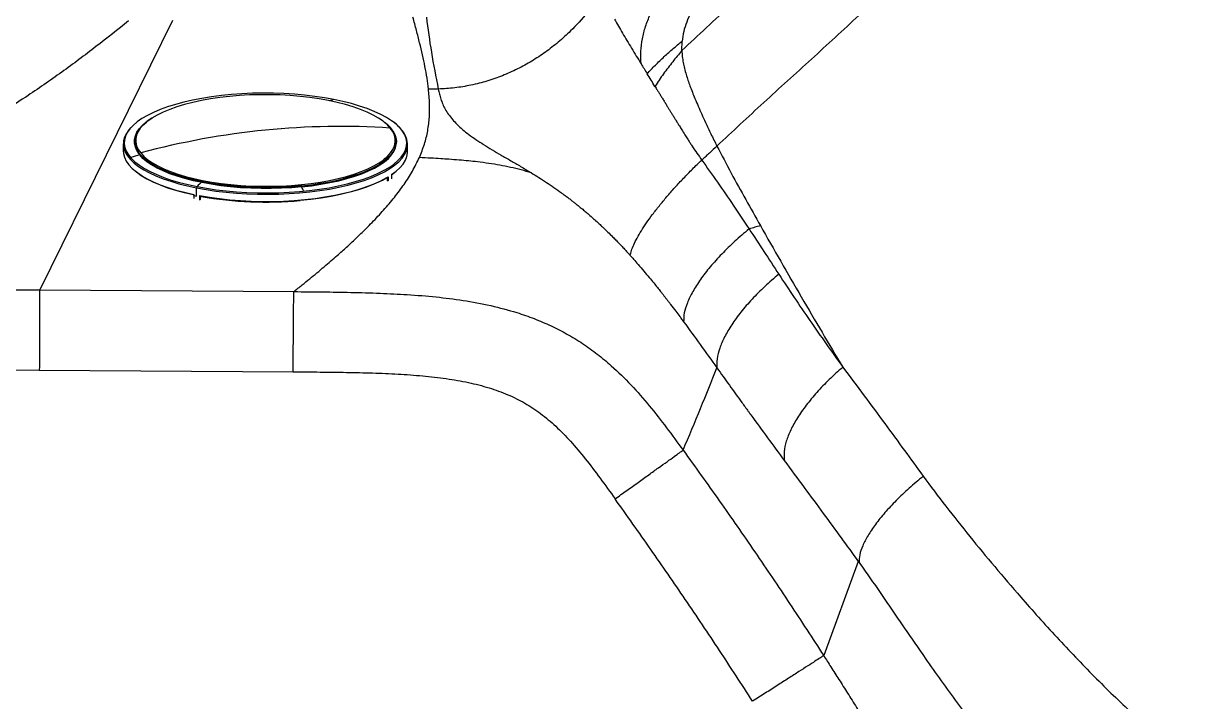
# Model space of a CAD drawing. Extents: x 832 to 912, y 781 to 934.
# Drawn here: x 864.39 to 885.06, y 813.04 to 824.87 of the extents above; entities that cross this region are included whole.
import ezdxf

# ---------------------------------------------------------------- set-up
doc = ezdxf.new("R2010")
doc.units = 0
doc.header["$MEASUREMENT"] = 0
doc.layers.add('1', color=4, linetype='Continuous')

# ---------------------------------------------------------------- blocks, each defined once
blk = doc.blocks.new('2026 SOVEREIGN HL')
at = {"layer": '1', "color": 3, "linetype": 'Continuous', "lineweight": 25}
for p, q in [((35.255, 27.835), (32.938, 23.131)), ((44.15, 27.309), (44.154, 27.475)), ((39.071, 25.952), (39.063, 25.962)), ((34.397, 25.683), (34.397, 25.558)), ((34.596, 25.744), (34.596, 25.728)), ((39.164, 25.719), (39.163, 25.734)), ((39.362, 25.548), (39.362, 25.673)), ((34.701, 25.523), (34.742, 25.477)), ((38.995, 25.09), (38.995, 25.087)), ((39.005, 25.096), (39.005, 25.036)), ((39.022, 25.033), (39.005, 25.036)), ((39.022, 25.106), (39.022, 25.033)), ((39.143, 25.189), (39.079, 25.141)), ((39.079, 25.143), (39.079, 25.07)), ((35.677, 24.77), (35.678, 24.913)), ((37.511, 24.931), (37.511, 24.947)), ((35.619, 24.8), (35.619, 24.791)), ((35.619, 24.791), (35.626, 24.796)), ((35.626, 24.798), (35.626, 24.78)), ((35.626, 24.78), (35.626, 24.725)), ((35.729, 24.704), (35.728, 24.697)), ((35.729, 24.778), (35.729, 24.704)), ((35.739, 24.71), (35.729, 24.704)), ((35.738, 24.704), (35.739, 24.71)), ((35.739, 24.776), (35.739, 24.71)), ((35.756, 24.773), (35.756, 24.764)), ((36.879, 24.659), (36.879, 24.666)), ((37.484, 24.702), (37.484, 24.691)), ((32.312, 23.135), (32.937, 23.131)), ((32.937, 23.131), (37.373, 23.101)), ((32.298, 21.733), (32.93, 21.73)), ((32.93, 21.73), (37.362, 21.702)), ((47.231, 18.392), (46.628, 16.745)), ((47.245, 18.372), (47.231, 18.392))]:
    blk.add_line(p, q, dxfattribs=at)
at = {"layer": '1', "color": 3, "linetype": 'Continuous', "lineweight": 25, "flags": 128}
for points in [[(38.074, 26.456), (37.909, 26.486), (37.739, 26.511), (37.564, 26.532), (37.385, 26.548), (37.203, 26.559), (37.02, 26.566), (36.835, 26.567), (36.651, 26.564), (36.468, 26.556), (36.288, 26.543), (36.11, 26.525), (35.937, 26.503), (35.77, 26.476), (35.608, 26.445), (35.454, 26.409), (35.307, 26.37), (35.17, 26.327), (35.042, 26.28), (34.924, 26.23), (34.817, 26.177), (34.722, 26.122), (34.639, 26.064), (34.568, 26.004), (34.51, 25.942), (34.51, 25.942)], [(38.959, 26.056), (38.934, 26.075), (38.853, 26.132), (38.759, 26.185), (38.654, 26.236), (38.537, 26.284), (38.411, 26.328), (38.275, 26.369), (38.13, 26.406), (37.978, 26.439), (37.819, 26.467), (37.654, 26.492), (37.484, 26.511), (37.311, 26.526), (37.135, 26.536), (36.958, 26.54), (36.779, 26.54), (36.602, 26.536), (36.426, 26.526), (36.253, 26.511), (36.084, 26.492), (35.92, 26.468), (35.762, 26.439), (35.611, 26.406), (35.467, 26.369), (35.332, 26.328), (35.207, 26.284), (35.092, 26.236), (34.988, 26.185), (34.896, 26.132), (34.816, 26.076), (34.751, 26.02)], [(39.109, 26.064), (39.082, 26.084), (38.993, 26.141), (38.892, 26.196), (38.78, 26.248), (38.657, 26.297), (38.524, 26.342), (38.382, 26.384), (38.232, 26.422), (38.074, 26.456)], [(35.772, 25.021), (35.619, 25.054), (35.473, 25.092), (35.336, 25.133), (35.208, 25.178), (35.091, 25.226), (34.984, 25.277), (34.89, 25.331), (34.807, 25.388), (34.738, 25.446), (34.682, 25.507), (34.639, 25.568), (34.61, 25.631), (34.595, 25.694), (34.594, 25.758), (34.607, 25.821), (34.634, 25.884), (34.675, 25.945), (34.73, 26.006), (34.798, 26.064), (34.879, 26.121), (34.899, 26.133)], [(34.694, 25.493), (34.685, 25.504), (34.642, 25.566), (34.613, 25.628), (34.598, 25.691), (34.597, 25.755), (34.61, 25.818), (34.638, 25.88), (34.679, 25.942), (34.733, 26.002), (34.801, 26.061), (34.812, 26.069)], [(39.059, 25.958), (39.003, 26.017), (38.959, 26.056)], [(39.09, 25.306), (39.121, 25.329), (39.192, 25.389), (39.249, 25.45), (39.294, 25.513), (39.325, 25.578), (39.342, 25.642), (39.346, 25.708), (39.335, 25.773), (39.311, 25.837), (39.274, 25.901), (39.223, 25.964), (39.159, 26.025), (39.109, 26.064)], [(34.531, 25.966), (34.495, 25.926), (34.45, 25.862), (34.419, 25.797), (34.401, 25.732), (34.398, 25.667), (34.408, 25.601), (34.432, 25.536), (34.47, 25.472), (34.521, 25.409), (34.574, 25.358)], [(34.51, 25.942), (34.466, 25.879), (34.435, 25.815), (34.417, 25.75), (34.414, 25.685), (34.424, 25.62), (34.448, 25.555), (34.486, 25.491), (34.537, 25.429), (34.582, 25.384)], [(34.751, 26.02), (34.749, 26.017), (34.694, 25.958), (34.654, 25.897), (34.627, 25.834), (34.614, 25.772), (34.615, 25.709), (34.629, 25.646), (34.658, 25.584), (34.701, 25.523)], [(35.772, 25.021), (35.933, 24.992), (36.099, 24.968), (36.27, 24.949), (36.445, 24.934), (36.622, 24.924), (36.802, 24.919), (36.981, 24.919), (37.16, 24.924), (37.337, 24.934), (37.512, 24.949), (37.682, 24.968), (37.848, 24.992), (38.007, 25.021), (38.16, 25.054), (38.305, 25.092), (38.441, 25.133), (38.567, 25.178), (38.683, 25.226), (38.788, 25.277), (38.881, 25.331), (38.962, 25.388), (39.03, 25.446), (39.084, 25.507), (39.125, 25.568), (39.153, 25.631), (39.166, 25.694), (39.165, 25.758), (39.15, 25.821), (39.121, 25.884), (39.078, 25.945), (39.057, 25.97)], [(38.966, 25.423), (39.011, 25.463), (39.065, 25.523), (39.106, 25.584), (39.133, 25.646), (39.146, 25.709), (39.145, 25.772), (39.13, 25.834), (39.102, 25.896), (39.059, 25.958)], [(39.184, 25.348), (39.207, 25.368), (39.265, 25.431), (39.31, 25.494), (39.341, 25.559), (39.358, 25.624), (39.362, 25.689), (39.351, 25.755), (39.327, 25.82), (39.29, 25.884), (39.238, 25.947), (39.186, 25.998)], [(34.593, 25.721), (34.596, 25.759), (34.601, 25.782)], [(37.511, 24.931), (37.681, 24.95), (37.847, 24.975), (38.006, 25.004), (38.159, 25.037), (38.303, 25.074), (38.439, 25.115), (38.565, 25.16), (38.681, 25.208), (38.786, 25.259), (38.879, 25.313), (38.959, 25.37), (39.027, 25.428), (39.082, 25.488), (39.123, 25.55), (39.15, 25.613), (39.163, 25.676), (39.164, 25.719)], [(39.159, 25.773), (39.167, 25.715), (39.167, 25.712)], [(34.397, 25.558), (34.4, 25.512), (34.417, 25.446), (34.448, 25.38), (34.494, 25.315), (34.553, 25.252), (34.625, 25.19), (34.711, 25.13), (34.809, 25.073), (34.919, 25.018), (35.041, 24.967), (35.173, 24.919), (35.315, 24.875), (35.467, 24.835), (35.626, 24.798)], [(37.511, 24.931), (37.337, 24.916), (37.16, 24.906), (36.981, 24.901), (36.802, 24.901), (36.623, 24.906), (36.445, 24.916), (36.271, 24.931), (36.1, 24.951), (35.934, 24.975), (35.773, 25.004), (35.62, 25.037), (35.474, 25.074), (35.337, 25.115), (35.21, 25.16), (35.093, 25.208), (34.986, 25.259), (34.892, 25.313), (34.81, 25.37), (34.74, 25.428), (34.684, 25.489)], [(37.511, 24.947), (37.337, 24.932), (37.16, 24.922), (36.981, 24.917), (36.802, 24.917), (36.623, 24.922), (36.446, 24.932), (36.271, 24.947), (36.1, 24.966), (35.934, 24.991), (35.774, 25.019), (35.621, 25.052), (35.475, 25.09), (35.338, 25.131), (35.211, 25.176), (35.093, 25.224), (34.987, 25.275), (34.893, 25.329), (34.811, 25.385), (34.741, 25.444), (34.694, 25.493)], [(34.742, 25.477), (34.756, 25.463), (34.825, 25.405), (34.907, 25.349), (35.001, 25.295), (35.106, 25.244), (35.222, 25.197), (35.349, 25.152), (35.485, 25.111), (35.63, 25.074), (35.782, 25.042), (35.941, 25.013), (36.106, 24.989), (36.275, 24.969), (36.449, 24.955), (36.625, 24.945), (36.802, 24.94), (36.98, 24.94), (37.158, 24.945), (37.333, 24.955), (37.506, 24.969)], [(37.511, 24.947), (37.681, 24.966), (37.846, 24.99), (38.006, 25.019), (38.158, 25.052), (38.303, 25.09), (38.439, 25.131), (38.565, 25.175), (38.68, 25.224), (38.785, 25.275), (38.878, 25.329), (38.959, 25.385), (39.027, 25.444), (39.044, 25.461)], [(39.079, 25.143), (39.161, 25.203), (39.228, 25.265), (39.283, 25.329), (39.323, 25.394), (39.349, 25.46), (39.361, 25.527), (39.362, 25.548)], [(34.574, 25.358), (34.586, 25.347), (34.663, 25.287), (34.753, 25.23), (34.854, 25.175), (34.967, 25.123), (35.091, 25.073), (35.225, 25.028), (35.367, 24.986), (35.519, 24.947), (35.678, 24.913)], [(34.582, 25.384), (34.601, 25.367), (34.677, 25.308), (34.767, 25.251), (34.868, 25.196), (34.98, 25.144), (35.103, 25.095), (35.235, 25.05), (35.377, 25.008), (35.528, 24.97), (35.685, 24.936)], [(35.678, 24.913), (35.843, 24.883), (36.015, 24.858), (36.191, 24.837), (36.371, 24.821), (36.554, 24.809), (36.739, 24.803), (36.925, 24.801), (37.11, 24.805), (37.294, 24.813), (37.476, 24.826), (37.654, 24.844), (37.828, 24.866), (37.997, 24.893), (38.16, 24.925), (38.315, 24.96), (38.462, 25), (38.601, 25.043), (38.73, 25.09), (38.848, 25.14), (38.956, 25.194), (39.052, 25.25), (39.135, 25.308), (39.184, 25.348)], [(35.685, 24.936), (35.85, 24.907), (36.02, 24.881), (36.196, 24.861), (36.375, 24.845), (36.556, 24.833), (36.74, 24.827), (36.924, 24.825), (37.109, 24.828), (37.291, 24.837), (37.472, 24.85), (37.649, 24.867), (37.822, 24.89), (37.99, 24.916), (38.151, 24.948), (38.306, 24.983), (38.452, 25.022), (38.59, 25.065), (38.718, 25.112), (38.836, 25.162), (38.942, 25.215), (39.038, 25.271), (39.09, 25.306)], [(37.506, 24.969), (37.675, 24.989), (37.84, 25.013), (37.998, 25.041), (38.149, 25.074), (38.293, 25.111), (38.427, 25.152), (38.553, 25.197), (38.668, 25.244), (38.772, 25.295), (38.864, 25.349), (38.944, 25.405), (38.966, 25.423)], [(35.619, 24.791), (35.463, 24.827), (35.315, 24.867), (35.177, 24.91), (35.048, 24.958), (34.929, 25.008), (34.821, 25.062), (34.725, 25.118), (34.642, 25.177), (34.614, 25.198)], [(35.729, 24.778), (35.9, 24.749), (36.077, 24.725), (36.258, 24.705), (36.442, 24.691), (36.629, 24.681), (36.818, 24.677), (37.007, 24.677), (37.195, 24.683), (37.382, 24.694), (37.565, 24.709), (37.745, 24.73), (37.919, 24.755), (38.088, 24.785), (38.249, 24.819), (38.403, 24.858), (38.548, 24.901), (38.683, 24.947), (38.807, 24.997), (38.921, 25.05), (39.022, 25.106)], [(38.995, 25.087), (38.889, 25.03), (38.772, 24.976), (38.642, 24.925), (38.502, 24.878), (38.351, 24.836), (38.192, 24.797), (38.024, 24.764), (37.85, 24.735), (37.669, 24.71), (37.484, 24.691)]]:
    blk.add_lwpolyline(points, dxfattribs=at)
at = {"layer": '1', "color": 3, "linetype": 'Continuous', "lineweight": 25}
for centre, radius, start, end in [((39.056, 22.929), 3.661, 105.5503, 106.7613), ((38.258, 12.197), 13.793, 95.7312, 104.9452), ((38.192, 12.86), 13.126, 86.213, 95.7365), ((38.823, 25.717), 0.338, 310.7494, 41.8096), ((39.058, 25.941), 0.0168, 39.5739, 87.0397), ((39.058, 25.941), 0.0164, 2.5644, 38.8532), ((34.942, 25.72), 0.347, 178.6319, 221.8832), ((38.342, 11.838), 14.132, 105.0031, 105.6572), ((41.985, 18.599), 8.936, 134.0483, 134.8271), ((35.713, 24.914), 0.0352, 140.997, 181.5013), ((37.455, 24.948), 0.0555, 359.0973, 23.1818), ((29.13, 20.322), 9.564, 28.2457, 28.8059), ((36.611, 29.504), 4.826, 258.2273, 258.8491), ((36.894, 31.28), 6.615, 260.0984, 275.1151)]:
    blk.add_arc(centre, radius, start, end, dxfattribs=at)
for points, knots in [([(52.533, 35.684), (52.268, 35.395), (51.738, 34.818), (50.929, 33.954), (50.108, 33.096), (49.277, 32.245), (48.437, 31.401), (47.589, 30.565), (46.735, 29.739), (45.875, 28.921), (45.01, 28.113), (44.437, 27.577), (44.15, 27.309)], [0, 0, 0, 0, 0.100109, 0.200104, 0.300149, 0.400144, 0.50015, 0.600108, 0.700088, 0.799983, 0.900004, 1, 1, 1, 1]), ([(54.36, 35.2), (54.106, 34.927), (53.599, 34.381), (52.84, 33.548), (52.069, 32.721), (51.288, 31.899), (50.497, 31.085), (49.696, 30.28), (48.886, 29.484), (48.069, 28.698), (47.244, 27.923), (46.413, 27.157), (45.578, 26.405), (45.035, 25.897), (44.764, 25.643)], [0, 0, 0, 0, 0.083448, 0.166872, 0.250186, 0.333549, 0.416867, 0.500197, 0.583498, 0.666792, 0.750083, 0.833316, 0.916657, 1, 1, 1, 1]), ([(43.44, 27.078), (43.436, 27.151), (43.43, 27.296), (43.457, 27.515), (43.512, 27.731), (43.605, 27.966), (43.739, 28.215), (43.907, 28.476), (44.027, 28.649), (44.087, 28.734)], [0, 0, 0, 0, 0.1250133, 0.2501878, 0.3754986, 0.5007652, 0.6678345, 0.8348132, 1, 1, 1, 1]), ([(42.75, 28.323), (42.668, 28.204), (42.505, 27.966), (42.244, 27.682), (41.996, 27.456), (41.77, 27.28), (41.532, 27.122), (41.281, 26.985), (41.019, 26.868), (40.748, 26.773), (40.469, 26.702), (40.185, 26.654), (39.993, 26.643), (39.898, 26.637)], [0, 0, 0, 0, 0.125144, 0.250787, 0.334219, 0.417195, 0.499531, 0.582934, 0.666145, 0.749012, 0.832759, 0.916475, 1, 1, 1, 1]), ([(44.579, 28.423), (44.53, 28.349), (44.433, 28.199), (44.317, 27.993), (44.233, 27.807), (44.178, 27.642), (44.162, 27.531), (44.154, 27.475)], [0, 0, 0, 0, 0.248847, 0.499478, 0.666572, 0.833374, 1, 1, 1, 1]), ([(34.488, 27.828), (34.3, 27.678), (33.92, 27.374), (33.322, 26.929), (32.749, 26.531), (32.21, 26.184), (31.722, 25.882), (31.241, 25.589), (30.939, 25.39), (30.789, 25.291)], [0, 0, 0, 0, 0.16372, 0.330505, 0.49908, 0.625851, 0.752022, 0.876932, 1, 1, 1, 1]), ([(39.726, 26.638), (39.718, 26.702), (39.702, 26.833), (39.665, 27.033), (39.621, 27.237), (39.571, 27.448), (39.516, 27.666), (39.475, 27.816), (39.454, 27.893)], [0, 0, 0, 0, 0.152595, 0.311076, 0.476752, 0.641184, 0.815605, 1, 1, 1, 1]), ([(39.69, 27.895), (39.716, 27.69), (39.771, 27.271), (39.855, 26.851), (39.898, 26.637)], [0, 0, 0, 0, 0.489292, 1, 1, 1, 1]), ([(42.974, 27.857), (42.997, 27.817), (43.041, 27.739), (43.115, 27.614), (43.191, 27.486), (43.272, 27.353), (43.354, 27.217), (43.411, 27.124), (43.44, 27.078)], [0, 0, 0, 0, 0.177349, 0.345182, 0.513281, 0.681891, 0.842755, 1, 1, 1, 1]), ([(43.546, 26.905), (43.593, 26.955), (43.688, 27.058), (43.841, 27.204), (43.997, 27.344), (44.103, 27.432), (44.154, 27.475)], [0, 0, 0, 0, 0.248117, 0.504879, 0.759391, 1, 1, 1, 1]), ([(44.15, 27.309), (44.096, 27.245), (43.987, 27.114), (43.829, 26.906), (43.73, 26.759), (43.681, 26.685)], [0, 0, 0, 0, 0.323279, 0.663231, 1, 1, 1, 1]), ([(44.15, 27.309), (44.152, 27.275), (44.157, 27.205), (44.173, 27.101), (44.197, 26.996), (44.225, 26.894), (44.257, 26.793), (44.293, 26.691), (44.334, 26.584), (44.382, 26.465), (44.436, 26.337), (44.498, 26.198), (44.572, 26.036), (44.66, 25.849), (44.728, 25.713), (44.764, 25.643)], [0, 0, 0, 0, 0.061436, 0.125605, 0.187384, 0.252593, 0.310838, 0.371891, 0.435814, 0.502819, 0.581418, 0.66277, 0.74784, 0.869333, 1, 1, 1, 1]), ([(43.44, 27.078), (43.457, 27.05), (43.491, 26.994), (43.527, 26.935), (43.546, 26.905)], [0, 0, 0, 0, 0.4867086, 1, 1, 1, 1]), ([(43.681, 26.685), (43.658, 26.722), (43.612, 26.796), (43.568, 26.868), (43.546, 26.905)], [0, 0, 0, 0, 0.497997, 1, 1, 1, 1]), ([(43.681, 26.685), (43.694, 26.664), (43.716, 26.629), (43.749, 26.576), (43.78, 26.525), (43.814, 26.471), (43.848, 26.415), (43.881, 26.362), (43.911, 26.313), (43.94, 26.266), (43.969, 26.219), (43.999, 26.17), (44.03, 26.119), (44.062, 26.068), (44.092, 26.02), (44.125, 25.966), (44.165, 25.901), (44.212, 25.826), (44.257, 25.756), (44.294, 25.697), (44.346, 25.618), (44.413, 25.518), (44.47, 25.438), (44.498, 25.399)], [0, 0, 0, 0, 0.053967, 0.089528, 0.134362, 0.178267, 0.222604, 0.267414, 0.302666, 0.338578, 0.375171, 0.412467, 0.450499, 0.489295, 0.528899, 0.558272, 0.609219, 0.675146, 0.726804, 0.7674, 0.808605, 0.906182, 1, 1, 1, 1]), ([(39.567, 25.442), (39.598, 25.521), (39.661, 25.676), (39.717, 25.911), (39.746, 26.149), (39.749, 26.391), (39.734, 26.555), (39.726, 26.638)], [0, 0, 0, 0, 0.197947, 0.393652, 0.590446, 0.791288, 1, 1, 1, 1]), ([(39.898, 26.637), (39.869, 26.637), (39.812, 26.638), (39.755, 26.638), (39.726, 26.638)], [0, 0, 0, 0, 0.498842, 1, 1, 1, 1]), ([(39.898, 26.637), (39.904, 26.608), (39.916, 26.55), (39.94, 26.462), (39.973, 26.374), (40.017, 26.285), (40.073, 26.196), (40.142, 26.107), (40.224, 26.019), (40.32, 25.931), (40.43, 25.844), (40.553, 25.757), (40.689, 25.669), (40.835, 25.579), (40.994, 25.486), (41.16, 25.39), (41.337, 25.287), (41.46, 25.213), (41.523, 25.175)], [0, 0, 0, 0, 0.058932, 0.119283, 0.18047, 0.242173, 0.304229, 0.366561, 0.429484, 0.492057, 0.554967, 0.618684, 0.681643, 0.746112, 0.808363, 0.873506, 0.934669, 1, 1, 1, 1]), ([(39.053, 25.972), (39.05, 25.975), (39.031, 25.998), (39.003, 26.026), (38.973, 26.048), (38.967, 26.053)], [0, 0, 0, 0, 0.1259863, 0.8314008, 1, 1, 1, 1]), ([(39.18, 26.011), (39.162, 26.027), (39.143, 26.045), (39.119, 26.061), (39.118, 26.061)], [0, 0, 0, 0, 0.96668, 1, 1, 1, 1]), ([(44.764, 25.643), (44.721, 25.602), (44.635, 25.52), (44.544, 25.44), (44.498, 25.399)], [0, 0, 0, 0, 0.494157, 1, 1, 1, 1]), ([(44.764, 25.643), (44.846, 25.485), (45.011, 25.169), (45.266, 24.708), (45.436, 24.405), (45.522, 24.254)], [0, 0, 0, 0, 0.3321571, 0.6655562, 1, 1, 1, 1]), ([(37.373, 23.101), (37.423, 23.14), (37.517, 23.215), (37.651, 23.324), (37.779, 23.43), (37.902, 23.533), (38.02, 23.634), (38.125, 23.725), (38.216, 23.806), (38.297, 23.879), (38.377, 23.953), (38.46, 24.031), (38.549, 24.117), (38.643, 24.209), (38.778, 24.346), (38.946, 24.526), (39.134, 24.748), (39.303, 24.974), (39.452, 25.206), (39.528, 25.363), (39.567, 25.442)], [0, 0, 0, 0, 0.052141, 0.100012, 0.145096, 0.192402, 0.237092, 0.277905, 0.312745, 0.342845, 0.373504, 0.409248, 0.44411, 0.483743, 0.528222, 0.620166, 0.713657, 0.808147, 0.903026, 1, 1, 1, 1]), ([(41.523, 25.175), (41.464, 25.192), (41.343, 25.228), (41.159, 25.272), (40.971, 25.309), (40.778, 25.341), (40.596, 25.365), (40.422, 25.383), (40.256, 25.399), (40.093, 25.411), (39.93, 25.422), (39.758, 25.432), (39.634, 25.439), (39.567, 25.442)], [0, 0, 0, 0, 0.093154, 0.189712, 0.285825, 0.382721, 0.485378, 0.563348, 0.647749, 0.738942, 0.810671, 0.89741, 1, 1, 1, 1]), ([(43.25, 23.732), (43.256, 23.76), (43.268, 23.816), (43.309, 23.919), (43.366, 24.034), (43.441, 24.162), (43.532, 24.3), (43.637, 24.447), (43.757, 24.6), (43.888, 24.759), (44.029, 24.92), (44.18, 25.082), (44.336, 25.243), (44.444, 25.347), (44.498, 25.399)], [0, 0, 0, 0, 0.0833362, 0.1666713, 0.2500039, 0.3333357, 0.4166673, 0.5000001, 0.5833327, 0.6666642, 0.7499959, 0.8333287, 0.9166643, 1, 1, 1, 1]), ([(44.498, 25.399), (44.59, 25.27), (44.778, 25.005), (45.053, 24.604), (45.234, 24.333), (45.325, 24.195)], [0, 0, 0, 0, 0.3201049, 0.6555082, 1, 1, 1, 1]), ([(41.523, 25.175), (41.565, 25.148), (41.652, 25.095), (41.783, 25.01), (41.916, 24.92), (42.021, 24.846), (42.099, 24.789), (42.152, 24.75), (42.204, 24.71), (42.254, 24.671), (42.302, 24.633), (42.352, 24.593), (42.406, 24.549), (42.463, 24.502), (42.531, 24.443), (42.604, 24.379), (42.676, 24.315), (42.737, 24.258), (42.796, 24.202), (42.864, 24.136), (42.933, 24.068), (42.998, 24.002), (43.054, 23.944), (43.108, 23.887), (43.16, 23.832), (43.207, 23.78), (43.236, 23.748), (43.25, 23.732)], [0, 0, 0, 0, 0.074036, 0.150634, 0.224217, 0.297989, 0.32591, 0.35533, 0.386284, 0.413804, 0.439346, 0.467288, 0.497684, 0.530594, 0.563531, 0.613847, 0.655826, 0.687562, 0.719836, 0.759997, 0.808383, 0.843807, 0.877128, 0.910865, 0.94389, 0.973655, 1, 1, 1, 1]), ([(45.325, 24.195), (45.24, 24.124), (45.072, 23.982), (44.844, 23.758), (44.642, 23.534), (44.471, 23.313), (44.336, 23.101), (44.241, 22.904), (44.185, 22.724), (44.183, 22.624), (44.182, 22.575)], [0, 0, 0, 0, 0.125003, 0.250002, 0.375001, 0.5, 0.624999, 0.749998, 0.874997, 1, 1, 1, 1]), ([(45.522, 24.254), (45.49, 24.244), (45.426, 24.224), (45.359, 24.205), (45.325, 24.195)], [0, 0, 0, 0, 0.4922342, 1, 1, 1, 1]), ([(45.325, 24.195), (45.412, 24.063), (45.586, 23.798), (45.757, 23.536), (45.843, 23.405)], [0, 0, 0, 0, 0.499563, 1, 1, 1, 1]), ([(45.522, 24.254), (45.64, 24.045), (45.878, 23.627), (46.236, 23.008), (46.597, 22.393), (46.84, 21.985), (46.961, 21.783)], [0, 0, 0, 0, 0.248927, 0.500477, 0.751766, 1, 1, 1, 1]), ([(43.25, 23.732), (43.269, 23.711), (43.315, 23.66), (43.395, 23.568), (43.487, 23.461), (43.578, 23.353), (43.656, 23.258), (43.712, 23.188), (43.752, 23.138), (43.78, 23.103), (43.809, 23.066), (43.837, 23.03), (43.866, 22.993), (43.895, 22.955), (43.925, 22.917), (43.975, 22.852), (44.038, 22.769), (44.106, 22.678), (44.151, 22.616), (44.174, 22.585), (44.182, 22.575)], [0, 0, 0, 0, 0.056335, 0.13613, 0.239961, 0.336472, 0.418721, 0.48633, 0.516675, 0.547391, 0.578486, 0.609959, 0.641817, 0.674061, 0.706696, 0.739723, 0.842192, 0.920106, 0.972837, 1, 1, 1, 1]), ([(45.843, 23.405), (45.76, 23.334), (45.594, 23.192), (45.372, 22.968), (45.178, 22.744), (45.016, 22.522), (44.89, 22.309), (44.805, 22.109), (44.757, 21.925), (44.761, 21.822), (44.763, 21.77)], [0, 0, 0, 0, 0.125002, 0.250002, 0.375, 0.5, 0.624999, 0.749998, 0.874998, 1, 1, 1, 1]), ([(45.843, 23.405), (46.022, 23.135), (46.385, 22.586), (46.767, 22.054), (46.961, 21.783)], [0, 0, 0, 0, 0.4914861, 1, 1, 1, 1]), ([(32.936, 23.131), (32.936, 23.101), (32.936, 23.041), (32.935, 22.913), (32.935, 22.761), (32.934, 22.584), (32.933, 22.388), (32.932, 22.177), (32.931, 21.956), (32.931, 21.805), (32.93, 21.73)], [0, 0, 0, 0, 0.1250023, 0.2500021, 0.3750009, 0.5, 0.6249996, 0.7499976, 0.874997, 1, 1, 1, 1]), ([(37.362, 21.702), (37.363, 21.777), (37.364, 21.927), (37.366, 22.148), (37.367, 22.358), (37.369, 22.553), (37.37, 22.73), (37.372, 22.883), (37.373, 23.011), (37.373, 23.071), (37.373, 23.101)], [0, 0, 0, 0, 0.1250029, 0.2500023, 0.3750011, 0.4999999, 0.6249992, 0.7499977, 0.8749979, 1, 1, 1, 1]), ([(37.373, 23.101), (37.543, 23.1), (37.875, 23.097), (38.378, 23.089), (38.87, 23.075), (39.367, 23.051), (39.85, 23.013), (40.337, 22.952), (40.808, 22.864), (41.223, 22.754), (41.573, 22.633), (41.866, 22.508), (42.148, 22.363), (42.419, 22.198), (42.677, 22.013), (42.962, 21.775), (43.268, 21.475), (43.586, 21.11), (43.885, 20.726), (44.077, 20.464), (44.172, 20.333)], [0, 0, 0, 0, 0.065305, 0.128148, 0.194095, 0.255084, 0.320036, 0.380848, 0.444326, 0.504932, 0.546172, 0.587196, 0.627572, 0.668771, 0.709432, 0.750355, 0.812372, 0.874732, 0.937437, 1, 1, 1, 1]), ([(44.182, 22.575), (44.279, 22.441), (44.475, 22.172), (44.666, 21.905), (44.763, 21.77)], [0, 0, 0, 0, 0.494558, 1, 1, 1, 1]), ([(44.172, 20.333), (44.275, 20.577), (44.48, 21.064), (44.669, 21.535), (44.763, 21.77)], [0, 0, 0, 0, 0.501508, 1, 1, 1, 1]), ([(44.763, 21.77), (44.908, 21.568), (45.091, 21.314), (45.284, 21.048), (45.334, 20.979), (45.348, 20.96), (45.352, 20.954), (45.549, 20.683), (45.745, 20.417), (45.94, 20.151)], [0, 0, 0, 0, 0.370089, 0.46574, 0.491402, 0.498703, 0.500972, 0.502321, 1, 1, 1, 1]), ([(46.961, 21.783), (46.88, 21.711), (46.718, 21.567), (46.504, 21.342), (46.317, 21.117), (46.164, 20.896), (46.047, 20.684), (45.969, 20.486), (45.928, 20.304), (45.936, 20.202), (45.94, 20.151)], [0, 0, 0, 0, 0.125002, 0.250002, 0.375, 0.5, 0.625, 0.749998, 0.874998, 1, 1, 1, 1]), ([(46.961, 21.783), (47.085, 21.617), (47.329, 21.291), (47.688, 20.806), (48.031, 20.338), (48.255, 20.029), (48.364, 19.879)], [0, 0, 0, 0, 0.267031, 0.52382, 0.768467, 1, 1, 1, 1]), ([(37.362, 21.702), (37.519, 21.701), (37.83, 21.698), (38.293, 21.692), (38.747, 21.682), (39.191, 21.664), (39.62, 21.633), (40.03, 21.587), (40.418, 21.52), (40.778, 21.429), (41.109, 21.31), (41.411, 21.16), (41.692, 20.974), (41.958, 20.75), (42.216, 20.484), (42.472, 20.178), (42.728, 19.84), (42.898, 19.604), (42.985, 19.483)], [0, 0, 0, 0, 0.073036, 0.145019, 0.215715, 0.284742, 0.351697, 0.416042, 0.477217, 0.534833, 0.588921, 0.640544, 0.691774, 0.745159, 0.80249, 0.864368, 0.930507, 1, 1, 1, 1]), ([(42.985, 19.483), (43.053, 19.532), (43.189, 19.629), (43.388, 19.771), (43.575, 19.906), (43.746, 20.028), (43.896, 20.135), (44.019, 20.223), (44.116, 20.293), (44.153, 20.32), (44.172, 20.333)], [0, 0, 0, 0, 0.125004, 0.250004, 0.375001, 0.5, 0.624999, 0.749996, 0.874996, 1, 1, 1, 1]), ([(44.172, 20.333), (44.384, 20.039), (44.807, 19.451), (45.427, 18.557), (46.036, 17.656), (46.431, 17.048), (46.628, 16.745)], [0, 0, 0, 0, 0.250056, 0.500196, 0.750169, 1, 1, 1, 1]), ([(45.94, 20.151), (46.055, 19.994), (46.281, 19.69), (46.612, 19.239), (46.926, 18.81), (47.131, 18.528), (47.231, 18.392)], [0, 0, 0, 0, 0.271889, 0.52961, 0.772455, 1, 1, 1, 1]), ([(48.364, 19.879), (48.281, 19.809), (48.114, 19.669), (47.891, 19.454), (47.693, 19.242), (47.526, 19.036), (47.395, 18.841), (47.303, 18.662), (47.248, 18.501), (47.246, 18.415), (47.245, 18.372)], [0, 0, 0, 0, 0.125002, 0.250002, 0.375001, 0.5, 0.624999, 0.749998, 0.874998, 1, 1, 1, 1]), ([(48.364, 19.879), (48.495, 19.703), (48.758, 19.35), (49.177, 18.825), (49.613, 18.297), (50.015, 17.827), (50.378, 17.416), (50.697, 17.066), (51.022, 16.719), (51.353, 16.379), (51.686, 16.049), (51.908, 15.842), (52.019, 15.738)], [0, 0, 0, 0, 0.122469, 0.246131, 0.370069, 0.49536, 0.578992, 0.662805, 0.74707, 0.831128, 0.91545, 1, 1, 1, 1]), ([(45.387, 15.948), (45.195, 16.244), (44.808, 16.842), (44.214, 17.725), (43.607, 18.608), (43.193, 19.189), (42.985, 19.483)], [0, 0, 0, 0, 0.247736, 0.499437, 0.747358, 1, 1, 1, 1]), ([(47.245, 18.372), (47.309, 18.283), (47.435, 18.106), (47.624, 17.831), (47.812, 17.557), (47.998, 17.284), (48.183, 17.015), (48.397, 16.705), (48.643, 16.355), (48.876, 16.033), (49.062, 15.78), (49.201, 15.594), (49.339, 15.411), (49.426, 15.295), (49.469, 15.237)], [0, 0, 0, 0, 0.087048, 0.173577, 0.259706, 0.344391, 0.427983, 0.511237, 0.634158, 0.756679, 0.817628, 0.878587, 0.939406, 1, 1, 1, 1]), ([(46.628, 16.745), (46.611, 16.734), (46.577, 16.712), (46.481, 16.65), (46.354, 16.569), (46.198, 16.468), (46.017, 16.353), (45.818, 16.225), (45.606, 16.088), (45.46, 15.995), (45.387, 15.948)], [0, 0, 0, 0, 0.1250047, 0.2500047, 0.3750013, 0.4999998, 0.6249985, 0.7499951, 0.874995, 1, 1, 1, 1]), ([(46.628, 16.745), (46.67, 16.68), (46.759, 16.541), (46.897, 16.323), (47.047, 16.087), (47.201, 15.842), (47.356, 15.597), (47.507, 15.359), (47.651, 15.134), (47.783, 14.928), (47.867, 14.799), (47.907, 14.739)], [0, 0, 0, 0, 0.097276, 0.207717, 0.326343, 0.449042, 0.572587, 0.691693, 0.805102, 0.909175, 1, 1, 1, 1])]:
    blk.add_open_spline(points, degree=3, knots=knots, dxfattribs=at)

msp = doc.modelspace()

# ---------------------------------------------------------------- block references
at = {"layer": '1'}
msp.add_blockref('2026 SOVEREIGN HL', (831.729, 797.095), dxfattribs=at)

doc.saveas('drawing.dxf')
